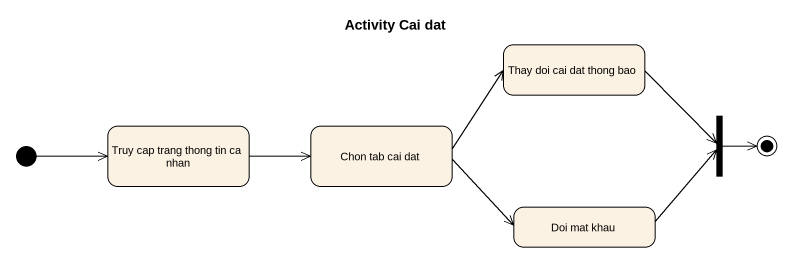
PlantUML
@startuml
title Activity Cai dat
hide empty description
state "Thay doi cai dat thong bao" as Thay_doi_cai_dat_thong_bao
state "Truy cap trang thong tin ca nhan" as Truy_cap_trang_thong_tin_ca
state "Chon tab cai dat" as Chon_tab_cai_dat
state fork1 <<join>>
state "Doi mat khau" as Doi_mat_khau
[*] -right-> Truy_cap_trang_thong_tin_ca
Thay_doi_cai_dat_thong_bao -right-> fork1
Truy_cap_trang_thong_tin_ca -right-> Chon_tab_cai_dat
Chon_tab_cai_dat -right-> Thay_doi_cai_dat_thong_bao
Chon_tab_cai_dat -right-> Doi_mat_khau
Doi_mat_khau -up-> fork1
fork1 -right-> [*]
@enduml
